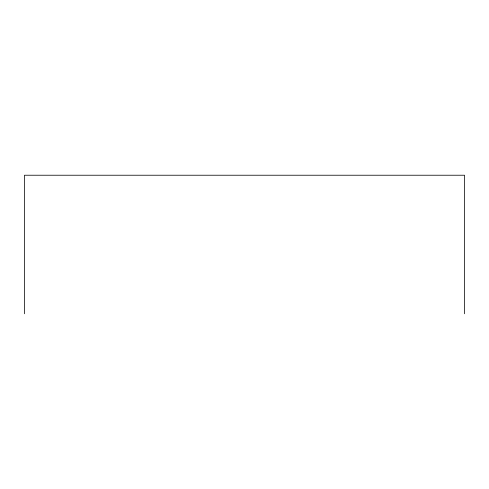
<?xml version="1.0" encoding="UTF-8"?>
<svg xmlns="http://www.w3.org/2000/svg" width="489" height="489" viewBox="0 0 489 489"><rect width="100%" height="100%" fill="white"/><g stroke="black" fill="none" stroke-linecap="round" stroke-linejoin="round"><path stroke-width="0.73" d="M464.55 313.773L464.55 175.227L24.45 175.227L24.45 313.773"/></g></svg>
